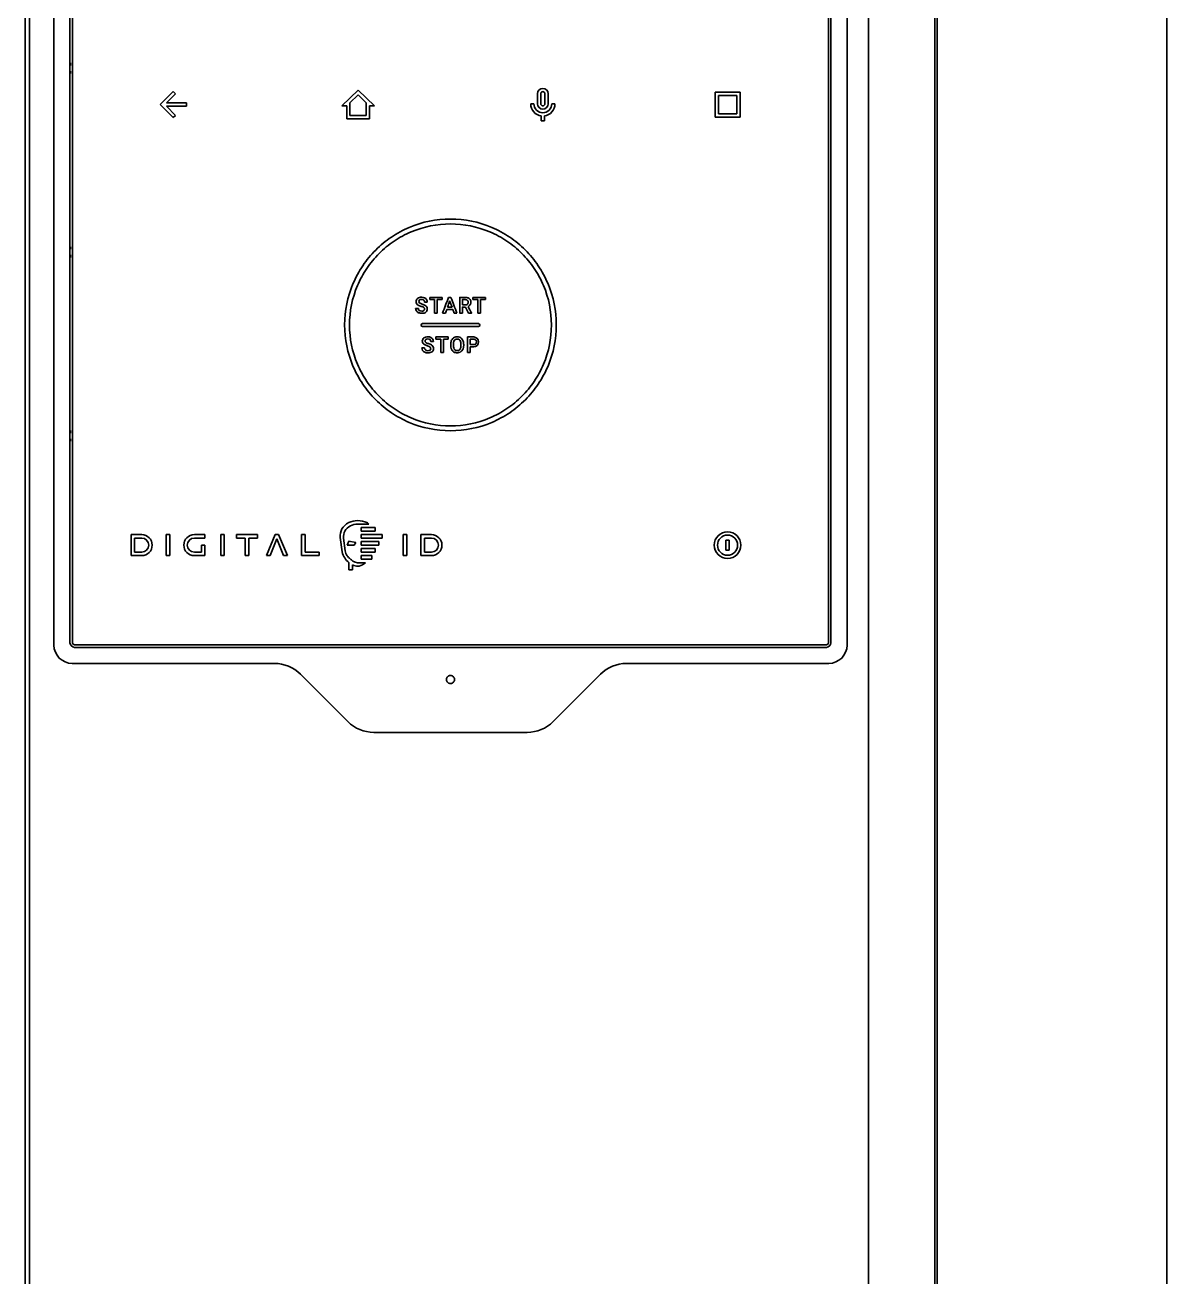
# Model space of a CAD drawing. Extents: x 53 to 4124, y 6244 to 10190.
# Drawn here: x 2214.3 to 2462.8, y 8405.2 to 8677.6 of the extents above; entities that cross this region are included whole.
import ezdxf

# ---------------------------------------------------------------- set-up
doc = ezdxf.new("R2010")
doc.units = 0
doc.header["$LTSCALE"] = 5
doc.layers.add('1', color=7, linetype='CONTINUOUS', true_color=0xffffff)

msp = doc.modelspace()

# ---------------------------------------------------------------- linework, layer by layer
at = {"layer": '1', "color": 7, "linetype": 'Continuous', "lineweight": 35}
for p, q in [((2215.28, 9019.4), (2215.28, 8052.9)), ((2397.86, 9019.4), (2397.86, 8055.9)), ((2412.28, 9019.4), (2412.28, 8055.9)), ((2412.78, 9019.15), (2412.78, 8055.9)), ((2214.28, 8012.25), (2214.28, 9007.57)), ((2462.78, 8919.15), (2462.78, 8206.1)), ((2224.61, 8915.15), (2224.61, 8543.15)), ((2389.11, 8543.15), (2389.11, 8915.15)), ((2220.56, 8542.65), (2220.56, 8737.15)), ((2224.06, 8737.15), (2224.06, 8543.15)), ((2389.66, 8543.15), (2389.66, 8737.15)), ((2393.16, 8737.15), (2393.16, 8542.65)), ((2224.31, 8669.15), (2224.06, 8669.15)), ((2224.06, 8668.9), (2224.31, 8668.9)), ((2224.31, 8667.4), (2224.06, 8667.4)), ((2224.06, 8667.15), (2224.31, 8667.15)), ((2246.54, 8663.09), (2243.69, 8660.24)), ((2245.06, 8660.6), (2247.04, 8662.58)), ((2247.04, 8662.58), (2246.54, 8663.09)), ((2286.76, 8663.38), (2283.23, 8659.97)), ((2284.99, 8660.6), (2286.76, 8662.37)), ((2290.29, 8659.97), (2286.76, 8663.38)), ((2286.76, 8662.37), (2288.52, 8660.6)), ((2325.8, 8662.62), (2325.8, 8660.41)), ((2326.5, 8660.41), (2326.5, 8662.62)), ((2327.41, 8662.62), (2327.41, 8660.41)), ((2328.11, 8660.41), (2328.11, 8662.62)), ((2364.45, 8662.95), (2364.45, 8657.53)), ((2369.87, 8662.95), (2364.45, 8662.95)), ((2369.87, 8657.53), (2369.87, 8662.95)), ((2243.69, 8660.24), (2246.54, 8657.4)), ((2249.38, 8660.6), (2245.06, 8660.6)), ((2245.06, 8659.89), (2249.38, 8659.89)), ((2247.04, 8657.9), (2245.06, 8659.89)), ((2249.38, 8659.89), (2249.38, 8660.6)), ((2283.23, 8659.97), (2284.29, 8659.97)), ((2284.29, 8659.97), (2284.29, 8657.14)), ((2284.99, 8657.85), (2284.99, 8660.6)), ((2288.52, 8660.6), (2288.52, 8657.85)), ((2289.23, 8659.97), (2290.29, 8659.97)), ((2289.23, 8657.14), (2289.23, 8659.97)), ((2324.32, 8660.41), (2325.02, 8660.41)), ((2328.9, 8660.41), (2329.6, 8660.41)), ((2365.15, 8658.23), (2365.15, 8662.25)), ((2365.15, 8662.25), (2369.17, 8662.25)), ((2369.17, 8662.25), (2369.17, 8658.23)), ((2246.54, 8657.4), (2247.04, 8657.9)), ((2284.29, 8657.14), (2289.23, 8657.14)), ((2288.52, 8657.85), (2284.99, 8657.85)), ((2326.61, 8656.71), (2326.61, 8657.79)), ((2327.3, 8657.79), (2327.3, 8656.71)), ((2364.45, 8657.53), (2369.87, 8657.53)), ((2369.17, 8658.23), (2365.15, 8658.23)), ((2327.3, 8656.71), (2326.61, 8656.71)), ((2224.31, 8629.15), (2224.06, 8629.15)), ((2224.06, 8628.9), (2224.31, 8628.9)), ((2224.31, 8627.4), (2224.06, 8627.4)), ((2224.06, 8627.15), (2224.31, 8627.15)), ((2310.56, 8609.68), (2310.56, 8606.27)), ((2311.92, 8609.68), (2310.56, 8609.68)), ((2310.56, 8606.27), (2311.15, 8606.27)), ((2311.15, 8607.53), (2311.92, 8607.53)), ((2311.15, 8606.27), (2311.15, 8607.53)), ((2224.31, 8589.15), (2224.06, 8589.15)), ((2224.06, 8588.9), (2224.31, 8588.9)), ((2224.31, 8587.4), (2224.06, 8587.4)), ((2224.06, 8587.15), (2224.31, 8587.15)), ((2286.66, 8568.97), (2289.12, 8568.97)), ((2287.42, 8568.23), (2287.42, 8567.46)), ((2290.48, 8568.23), (2287.42, 8568.23)), ((2287.42, 8567.46), (2290.48, 8567.46)), ((2289.12, 8568.97), (2288.87, 8569.17)), ((2290.48, 8567.46), (2290.48, 8568.23)), ((2237.37, 8566.68), (2237.37, 8562.1)), ((2239.66, 8566.68), (2237.37, 8566.68)), ((2238.13, 8565.92), (2239.66, 8565.92)), ((2238.13, 8562.86), (2238.13, 8565.92)), ((2245.01, 8562.1), (2245.01, 8566.68)), ((2245.01, 8566.68), (2245.77, 8566.68)), ((2245.77, 8566.68), (2245.77, 8562.1)), ((2251.12, 8566.68), (2253.41, 8566.68)), ((2253.41, 8565.92), (2251.12, 8565.92)), ((2252.65, 8562.86), (2252.65, 8564.39)), ((2252.65, 8564.39), (2253.41, 8564.39)), ((2253.41, 8566.68), (2253.41, 8565.92)), ((2253.41, 8564.39), (2253.41, 8562.1)), ((2256.85, 8562.1), (2256.85, 8566.68)), ((2256.85, 8566.68), (2257.62, 8566.68)), ((2257.62, 8566.68), (2257.62, 8562.1)), ((2260.29, 8566.68), (2260.29, 8565.92)), ((2264.88, 8566.68), (2260.29, 8566.68)), ((2260.29, 8565.92), (2262.2, 8565.92)), ((2262.2, 8565.92), (2262.2, 8562.1)), ((2262.97, 8565.92), (2264.88, 8565.92)), ((2262.97, 8562.1), (2262.97, 8565.92)), ((2264.88, 8565.92), (2264.88, 8566.68)), ((2268.7, 8566.68), (2266.79, 8562.1)), ((2267.65, 8562.1), (2269.08, 8565.73)), ((2269.46, 8566.68), (2268.7, 8566.68)), ((2269.08, 8565.73), (2270.51, 8562.1)), ((2271.37, 8562.1), (2269.46, 8566.68)), ((2274.43, 8566.68), (2274.43, 8562.1)), ((2275.2, 8566.68), (2274.43, 8566.68)), ((2275.2, 8562.86), (2275.2, 8566.68)), ((2282.88, 8566.06), (2283.31, 8562.92)), ((2283.97, 8563.16), (2283.6, 8565.93)), ((2284.75, 8565.25), (2284.37, 8564.39)), ((2284.37, 8564.39), (2285.89, 8564.39)), ((2286.28, 8564.96), (2284.75, 8565.25)), ((2285.89, 8564.39), (2286.28, 8564.96)), ((2287.42, 8566.68), (2287.42, 8565.92)), ((2292.01, 8566.68), (2287.42, 8566.68)), ((2287.42, 8565.92), (2292.01, 8565.92)), ((2287.42, 8565.15), (2287.42, 8564.39)), ((2291.24, 8565.15), (2287.42, 8565.15)), ((2287.42, 8564.39), (2291.24, 8564.39)), ((2291.24, 8564.39), (2291.24, 8565.15)), ((2292.01, 8565.92), (2292.01, 8566.68)), ((2296.59, 8562.1), (2296.59, 8566.68)), ((2296.59, 8566.68), (2297.36, 8566.68)), ((2297.36, 8566.68), (2297.36, 8562.1)), ((2300.42, 8566.68), (2300.42, 8562.1)), ((2302.71, 8566.68), (2300.42, 8566.68)), ((2301.18, 8565.92), (2302.71, 8565.92)), ((2301.18, 8562.86), (2301.18, 8565.92)), ((2366.81, 8563.29), (2366.81, 8565.49)), ((2366.81, 8565.49), (2367.51, 8565.49)), ((2367.51, 8565.49), (2367.51, 8563.29)), ((2237.37, 8562.1), (2239.66, 8562.1)), ((2239.66, 8562.86), (2238.13, 8562.86)), ((2245.77, 8562.1), (2245.01, 8562.1)), ((2251.12, 8562.86), (2252.65, 8562.86)), ((2253.41, 8562.1), (2251.12, 8562.1)), ((2257.62, 8562.1), (2256.85, 8562.1)), ((2262.2, 8562.1), (2262.97, 8562.1)), ((2266.79, 8562.1), (2267.65, 8562.1)), ((2270.51, 8562.1), (2271.37, 8562.1)), ((2274.43, 8562.1), (2278.25, 8562.1)), ((2278.25, 8562.86), (2275.2, 8562.86)), ((2278.25, 8562.1), (2278.25, 8562.86)), ((2287.42, 8563.62), (2287.42, 8562.86)), ((2290.48, 8563.62), (2287.42, 8563.62)), ((2287.42, 8562.86), (2290.48, 8562.86)), ((2287.42, 8562.1), (2287.42, 8561.33)), ((2289.72, 8562.1), (2287.42, 8562.1)), ((2289.72, 8561.33), (2289.72, 8562.1)), ((2290.48, 8562.86), (2290.48, 8563.62)), ((2297.36, 8562.1), (2296.59, 8562.1)), ((2300.42, 8562.1), (2302.71, 8562.1)), ((2302.71, 8562.86), (2301.18, 8562.86)), ((2367.51, 8563.29), (2366.81, 8563.29)), ((2284.75, 8560.58), (2284.75, 8559.04)), ((2284.75, 8559.04), (2285.51, 8559.04)), ((2285.15, 8561.28), (2285.02, 8561.4)), ((2285.51, 8559.04), (2285.51, 8560.12)), ((2288.38, 8560.57), (2286.66, 8560.57)), ((2287.42, 8561.33), (2289.72, 8561.33)), ((2288.16, 8560.38), (2288.38, 8560.57)), ((2225.06, 8542.7), (2388.66, 8542.7)), ((2225.06, 8542.15), (2388.66, 8542.15)), ((2268.55, 8538.65), (2224.56, 8538.65)), ((2389.16, 8538.65), (2345.17, 8538.65)), ((2284.52, 8526), (2274.2, 8536.31)), ((2339.52, 8536.31), (2329.2, 8526)), ((2323.55, 8523.65), (2290.17, 8523.65))]:
    msp.add_line(p, q, dxfattribs=at)
for centre, radius, start, end in [((2311.92, 8608.61), 1.07, 270, 90), ((2224.56, 8542.65), 4, 180, 270), ((2225.06, 8543.15), 1, 180, 270), ((2225.06, 8543.15), 0.45, 180, 270), ((2388.66, 8543.15), 0.45, 270, 0), ((2388.66, 8543.15), 1, 270, 0), ((2389.16, 8542.65), 4, 270, 0), ((2268.55, 8530.65), 8, 45, 90), ((2345.17, 8530.65), 8, 90, 135), ((2306.86, 8535.15), 0.875, 128.9424, 231.0576), ((2306.86, 8535.15), 0.875, 308.9424, 51.0576), ((2290.17, 8531.65), 8, 225, 270), ((2323.55, 8531.65), 8, 270, 315)]:
    msp.add_arc(centre, radius, start, end, dxfattribs=at)
for points in [[(2326.96, 8663.77), (2326.32, 8663.77), (2325.8, 8663.25), (2325.8, 8662.62)], [(2328.11, 8662.62), (2328.11, 8663.25), (2327.6, 8663.77), (2326.96, 8663.77)], [(2326.61, 8657.79), (2325.32, 8657.96), (2324.32, 8659.07), (2324.32, 8660.41)], [(2325.02, 8660.41), (2325.02, 8659.33), (2325.89, 8658.47), (2326.96, 8658.46)], [(2326.96, 8658.46), (2328.03, 8658.47), (2328.9, 8659.33), (2328.9, 8660.41)], [(2329.6, 8660.41), (2329.6, 8659.07), (2328.6, 8657.96), (2327.3, 8657.79)], [(2297.9, 8633.53), (2296.53, 8632.95), (2295.22, 8632.24), (2293.99, 8631.4)], [(2294.58, 8630.53), (2295.75, 8631.32), (2297.01, 8632), (2298.31, 8632.55)], [(2298.31, 8632.55), (2301.02, 8633.7), (2303.89, 8634.28), (2306.86, 8634.28)], [(2306.86, 8634.28), (2309.83, 8634.28), (2312.7, 8633.7), (2315.41, 8632.55)], [(2315.41, 8632.55), (2316.72, 8632), (2317.97, 8631.32), (2319.14, 8630.53)], [(2319.74, 8631.4), (2318.51, 8632.24), (2317.19, 8632.95), (2315.83, 8633.53)], [(2293.99, 8631.4), (2292.77, 8630.58), (2291.62, 8629.63), (2290.58, 8628.59)], [(2291.33, 8627.84), (2292.32, 8628.84), (2293.42, 8629.74), (2294.58, 8630.53)], [(2319.14, 8630.53), (2320.31, 8629.74), (2321.4, 8628.84), (2322.4, 8627.84)], [(2323.15, 8628.59), (2322.1, 8629.63), (2320.96, 8630.58), (2319.74, 8631.4)], [(2290.58, 8628.59), (2289.54, 8627.55), (2288.59, 8626.4), (2287.77, 8625.18)], [(2288.64, 8624.59), (2289.43, 8625.75), (2290.33, 8626.85), (2291.33, 8627.84)], [(2322.4, 8627.84), (2323.39, 8626.85), (2324.29, 8625.75), (2325.08, 8624.59)], [(2325.96, 8625.18), (2325.13, 8626.4), (2324.19, 8627.55), (2323.15, 8628.59)], [(2287.77, 8625.18), (2286.93, 8623.95), (2286.22, 8622.63), (2285.64, 8621.27)], [(2286.62, 8620.86), (2287.17, 8622.16), (2287.85, 8623.41), (2288.64, 8624.59)], [(2325.08, 8624.59), (2325.87, 8623.42), (2326.56, 8622.16), (2327.11, 8620.86)], [(2328.08, 8621.27), (2327.5, 8622.64), (2326.79, 8623.95), (2325.96, 8625.18)], [(2299.84, 8616.62), (2300.01, 8616.52), (2300.23, 8616.43), (2300.5, 8616.34)], [(2300.71, 8616.83), (2300.45, 8616.91), (2300.26, 8616.99), (2300.14, 8617.07)], [(2300.5, 8616.34), (2300.77, 8616.26), (2300.96, 8616.18), (2301.07, 8616.1)], [(2301.35, 8616.56), (2301.19, 8616.66), (2300.98, 8616.75), (2300.71, 8616.83)], [(2301.06, 8617.7), (2301.17, 8617.6), (2301.23, 8617.46), (2301.23, 8617.29)], [(2301.07, 8616.1), (2301.17, 8616.02), (2301.23, 8615.9), (2301.23, 8615.75)], [(2301.66, 8617.82), (2301.55, 8617.98), (2301.41, 8618.11), (2301.22, 8618.2)], [(2301.23, 8617.29), (2301.23, 8617.29), (2301.82, 8617.29), (2301.82, 8617.29)], [(2301.71, 8616.21), (2301.63, 8616.34), (2301.51, 8616.46), (2301.35, 8616.56)], [(2301.82, 8617.29), (2301.82, 8617.48), (2301.76, 8617.66), (2301.66, 8617.82)], [(2302.34, 8618.28), (2302.34, 8618.12), (2302.34, 8617.96), (2302.34, 8617.8)], [(2305.04, 8618.28), (2304.14, 8618.28), (2303.24, 8618.28), (2302.34, 8618.28)], [(2302.34, 8617.8), (2302.69, 8617.8), (2303.04, 8617.8), (2303.39, 8617.8)], [(2303.39, 8617.8), (2303.39, 8616.83), (2303.39, 8615.85), (2303.39, 8614.87)], [(2303.98, 8617.8), (2304.33, 8617.8), (2304.69, 8617.8), (2305.04, 8617.8)], [(2303.98, 8614.87), (2303.98, 8615.85), (2303.98, 8616.83), (2303.98, 8617.8)], [(2305.04, 8617.8), (2305.04, 8617.96), (2305.04, 8618.12), (2305.04, 8618.28)], [(2306.43, 8618.28), (2306, 8617.15), (2305.57, 8616.01), (2305.14, 8614.87)], [(2306.2, 8616.14), (2306.36, 8616.62), (2306.53, 8617.09), (2306.69, 8617.56)], [(2307.19, 8616.14), (2306.86, 8616.14), (2306.53, 8616.14), (2306.2, 8616.14)], [(2306.96, 8618.28), (2306.78, 8618.28), (2306.61, 8618.28), (2306.43, 8618.28)], [(2306.69, 8617.56), (2306.86, 8617.09), (2307.02, 8616.62), (2307.19, 8616.14)], [(2308.25, 8614.87), (2307.82, 8616.01), (2307.39, 8617.15), (2306.96, 8618.28)], [(2310.13, 8616.18), (2310.13, 8616.18), (2310.81, 8614.87), (2310.81, 8614.87)], [(2311.44, 8614.9), (2311.44, 8614.91), (2310.68, 8616.32), (2310.68, 8616.32)], [(2311.75, 8618.28), (2311.75, 8618.12), (2311.75, 8617.96), (2311.75, 8617.8)], [(2314.45, 8618.28), (2313.55, 8618.28), (2312.65, 8618.28), (2311.75, 8618.28)], [(2311.75, 8617.8), (2312.1, 8617.8), (2312.45, 8617.8), (2312.8, 8617.8)], [(2312.8, 8617.8), (2312.8, 8616.83), (2312.8, 8615.85), (2312.8, 8614.87)], [(2313.39, 8617.8), (2313.74, 8617.8), (2314.09, 8617.8), (2314.45, 8617.8)], [(2313.39, 8614.87), (2313.39, 8615.85), (2313.39, 8616.83), (2313.39, 8617.8)], [(2314.45, 8617.8), (2314.45, 8617.96), (2314.45, 8618.12), (2314.45, 8618.28)], [(2299.27, 8615.9), (2299.27, 8615.69), (2299.33, 8615.5), (2299.45, 8615.34)], [(2299.87, 8615.9), (2299.87, 8615.9), (2299.27, 8615.9), (2299.27, 8615.9)], [(2299.45, 8615.34), (2299.56, 8615.18), (2299.72, 8615.06), (2299.93, 8614.96)], [(2300.06, 8615.45), (2299.93, 8615.56), (2299.87, 8615.71), (2299.87, 8615.9)], [(2301.23, 8615.75), (2301.23, 8615.61), (2301.18, 8615.5), (2301.07, 8615.42)], [(2303.39, 8614.87), (2303.59, 8614.87), (2303.78, 8614.87), (2303.98, 8614.87)], [(2305.14, 8614.87), (2305.35, 8614.87), (2305.55, 8614.87), (2305.76, 8614.87)], [(2305.76, 8614.87), (2305.85, 8615.14), (2305.94, 8615.4), (2306.03, 8615.67)], [(2306.03, 8615.67), (2306.47, 8615.67), (2306.91, 8615.67), (2307.35, 8615.67)], [(2307.35, 8615.67), (2307.45, 8615.4), (2307.54, 8615.14), (2307.63, 8614.87)], [(2307.63, 8614.87), (2307.84, 8614.87), (2308.04, 8614.87), (2308.25, 8614.87)], [(2312.8, 8614.87), (2312.99, 8614.87), (2313.19, 8614.87), (2313.39, 8614.87)], [(2301.19, 8608.02), (2301.35, 8607.91), (2301.57, 8607.82), (2301.85, 8607.74)], [(2302.06, 8608.23), (2301.8, 8608.3), (2301.61, 8608.39), (2301.49, 8608.47)], [(2302.7, 8607.96), (2302.54, 8608.06), (2302.33, 8608.15), (2302.06, 8608.23)], [(2302.41, 8609.1), (2302.52, 8609), (2302.57, 8608.86), (2302.57, 8608.68)], [(2303, 8609.22), (2302.9, 8609.38), (2302.75, 8609.51), (2302.57, 8609.59)], [(2302.57, 8608.68), (2302.57, 8608.68), (2303.16, 8608.68), (2303.16, 8608.68)], [(2303.05, 8607.61), (2302.98, 8607.74), (2302.86, 8607.86), (2302.7, 8607.96)], [(2303.16, 8608.68), (2303.16, 8608.88), (2303.11, 8609.06), (2303, 8609.22)], [(2303.68, 8609.68), (2303.68, 8609.52), (2303.68, 8609.36), (2303.68, 8609.2)], [(2306.39, 8609.68), (2305.49, 8609.68), (2304.59, 8609.68), (2303.68, 8609.68)], [(2303.68, 8609.2), (2304.04, 8609.2), (2304.39, 8609.2), (2304.74, 8609.2)], [(2304.74, 8609.2), (2304.74, 8608.22), (2304.74, 8607.25), (2304.74, 8606.27)], [(2305.32, 8609.2), (2305.68, 8609.2), (2306.03, 8609.2), (2306.39, 8609.2)], [(2305.32, 8606.27), (2305.32, 8607.25), (2305.32, 8608.22), (2305.32, 8609.2)], [(2306.39, 8609.2), (2306.39, 8609.36), (2306.39, 8609.52), (2306.39, 8609.68)], [(2300.62, 8607.3), (2300.62, 8607.09), (2300.68, 8606.9), (2300.79, 8606.74)], [(2301.21, 8607.3), (2301.21, 8607.3), (2300.62, 8607.3), (2300.62, 8607.3)], [(2300.79, 8606.74), (2300.91, 8606.58), (2301.07, 8606.45), (2301.27, 8606.36)], [(2301.4, 8606.85), (2301.28, 8606.96), (2301.21, 8607.11), (2301.21, 8607.3)], [(2301.85, 8607.74), (2302.12, 8607.66), (2302.31, 8607.58), (2302.42, 8607.49)], [(2302.42, 8607.49), (2302.52, 8607.41), (2302.57, 8607.3), (2302.57, 8607.15)], [(2302.57, 8607.15), (2302.57, 8607.01), (2302.52, 8606.9), (2302.42, 8606.82)], [(2304.74, 8606.27), (2304.93, 8606.27), (2305.13, 8606.27), (2305.32, 8606.27)], [(2285.64, 8603.34), (2286.22, 8601.98), (2286.93, 8600.66), (2287.77, 8599.43)], [(2288.64, 8600.02), (2287.85, 8601.2), (2287.17, 8602.46), (2286.62, 8603.76)], [(2291.33, 8596.77), (2290.33, 8597.77), (2289.43, 8598.86), (2288.64, 8600.02)], [(2325.08, 8600.02), (2324.29, 8598.86), (2323.39, 8597.77), (2322.4, 8596.77)], [(2287.77, 8599.43), (2288.59, 8598.21), (2289.54, 8597.07), (2290.58, 8596.02)], [(2323.15, 8596.02), (2324.19, 8597.07), (2325.13, 8598.21), (2325.96, 8599.43)], [(2290.58, 8596.02), (2291.62, 8594.98), (2292.77, 8594.04), (2293.99, 8593.21)], [(2294.58, 8594.09), (2293.41, 8594.88), (2292.32, 8595.78), (2291.33, 8596.77)], [(2322.4, 8596.77), (2321.4, 8595.78), (2320.31, 8594.88), (2319.14, 8594.09)], [(2319.74, 8593.21), (2320.96, 8594.04), (2322.1, 8594.98), (2323.15, 8596.02)], [(2293.99, 8593.21), (2295.22, 8592.38), (2296.53, 8591.67), (2297.9, 8591.09)], [(2298.31, 8592.06), (2297.01, 8592.61), (2295.75, 8593.3), (2294.58, 8594.09)], [(2319.14, 8594.09), (2317.97, 8593.3), (2316.72, 8592.61), (2315.41, 8592.06)], [(2315.83, 8591.09), (2317.19, 8591.67), (2318.51, 8592.38), (2319.74, 8593.21)], [(2297.9, 8591.09), (2300.74, 8589.89), (2303.75, 8589.28), (2306.86, 8589.28)], [(2306.86, 8589.28), (2309.97, 8589.28), (2312.99, 8589.89), (2315.83, 8591.09)], [(2284.72, 8569.28), (2283.42, 8568.62), (2282.7, 8567.36), (2282.88, 8566.06)], [(2283.6, 8565.93), (2283.46, 8567.02), (2284.04, 8568.03), (2285.09, 8568.59)], [(2286.66, 8569.74), (2285.96, 8569.74), (2285.32, 8569.58), (2284.72, 8569.28)], [(2285.09, 8568.59), (2285.57, 8568.84), (2286.09, 8568.97), (2286.66, 8568.97)], [(2288.66, 8569.28), (2288.07, 8569.58), (2287.35, 8569.74), (2286.66, 8569.74)], [(2288.87, 8569.17), (2288.8, 8569.21), (2288.73, 8569.24), (2288.66, 8569.28)], [(2251.12, 8565.92), (2250.28, 8565.92), (2249.59, 8565.23), (2249.59, 8564.39)], [(2249.59, 8564.39), (2249.59, 8563.54), (2250.28, 8562.86), (2251.12, 8562.86)], [(2284.4, 8562.05), (2284.16, 8562.34), (2284.01, 8562.8), (2283.97, 8563.16)], [(2285.02, 8561.4), (2284.79, 8561.6), (2284.58, 8561.82), (2284.4, 8562.05)], [(2286.66, 8560.57), (2285.9, 8560.57), (2285.16, 8561.27), (2285.15, 8561.28)]]:
    msp.add_open_spline(points, degree=3, dxfattribs=at)
for points, knots in [([(2326.5, 8662.62), (2326.5, 8662.87), (2326.71, 8663.07), (2327.21, 8663.07), (2327.41, 8662.87), (2327.41, 8662.62)], [0, 0, 0, 0, 0.5, 0.5, 1, 1, 1, 1]), ([(2325.8, 8660.41), (2325.8, 8659.77), (2326.32, 8659.25), (2327.6, 8659.25), (2328.11, 8659.77), (2328.11, 8660.41)], [0, 0, 0, 0, 0.5, 0.5, 1, 1, 1, 1]), ([(2327.41, 8660.41), (2327.41, 8660.16), (2327.21, 8659.95), (2326.71, 8659.95), (2326.5, 8660.16), (2326.5, 8660.41)], [0, 0, 0, 0, 0.5, 0.5, 1, 1, 1, 1]), ([(2315.83, 8633.53), (2312.99, 8634.73), (2309.97, 8635.34), (2303.75, 8635.34), (2300.74, 8634.73), (2297.9, 8633.53)], [0, 0, 0, 0, 0.5, 0.5, 1, 1, 1, 1]), ([(2285.64, 8603.34), (2284.44, 8606.18), (2283.83, 8609.2), (2283.83, 8615.42), (2284.44, 8618.43), (2285.64, 8621.27)], [0, 0, 0, 0, 0.5, 0.5, 1, 1, 1, 1]), ([(2285.64, 8621.27), (2284.44, 8618.43), (2283.83, 8615.42), (2283.83, 8609.2), (2284.44, 8606.18), (2285.64, 8603.34)], [0, 0, 0, 0, 0.5, 0.5, 1, 1, 1, 1]), ([(2286.62, 8620.86), (2285.47, 8618.15), (2284.89, 8615.27), (2284.89, 8609.34), (2285.47, 8606.46), (2286.62, 8603.76)], [0, 0, 0, 0, 0.5, 0.5, 1, 1, 1, 1]), ([(2286.62, 8603.76), (2285.47, 8606.46), (2284.89, 8609.34), (2284.89, 8615.27), (2285.47, 8618.15), (2286.62, 8620.86)], [0, 0, 0, 0, 0.5, 0.5, 1, 1, 1, 1]), ([(2327.11, 8620.86), (2328.25, 8618.15), (2328.83, 8615.27), (2328.83, 8609.34), (2328.25, 8606.47), (2327.11, 8603.76), (2327.11, 8603.76), (2327.11, 8603.76), (2327.11, 8603.76), (2326.56, 8602.45), (2325.87, 8601.2), (2325.08, 8600.02)], [0, 0, 0, 0, 0.25, 0.25, 0.5, 0.5, 0.5, 0.75, 0.75, 0.75, 1, 1, 1, 1]), ([(2325.96, 8599.43), (2326.79, 8600.66), (2327.5, 8601.98), (2328.08, 8603.34), (2328.08, 8603.34), (2328.08, 8603.34), (2328.08, 8603.34), (2329.28, 8606.18), (2329.89, 8609.2), (2329.89, 8615.42), (2329.28, 8618.43), (2328.08, 8621.27)], [0, 0, 0, 0, 0.25, 0.25, 0.25, 0.5, 0.5, 0.5, 0.75, 0.75, 1, 1, 1, 1]), ([(2299.71, 8618.06), (2299.49, 8617.88), (2299.38, 8617.66), (2299.38, 8617.38), (2299.38, 8617.07), (2299.53, 8616.81), (2299.84, 8616.62)], [0, 0, 0, 0, 0.5, 0.5, 0.5, 1, 1, 1, 1]), ([(2301.22, 8618.2), (2301.03, 8618.28), (2300.82, 8618.33), (2300.59, 8618.33), (2300.23, 8618.33), (2299.94, 8618.24), (2299.71, 8618.06)], [0, 0, 0, 0, 0.5, 0.5, 0.5, 1, 1, 1, 1]), ([(2300.14, 8617.07), (2300.03, 8617.16), (2299.97, 8617.26), (2299.97, 8617.53), (2300.02, 8617.65), (2300.13, 8617.73)], [0, 0, 0, 0, 0.5, 0.5, 1, 1, 1, 1]), ([(2300.13, 8617.73), (2300.24, 8617.81), (2300.39, 8617.85), (2300.79, 8617.85), (2300.95, 8617.8), (2301.06, 8617.7)], [0, 0, 0, 0, 0.5, 0.5, 1, 1, 1, 1]), ([(2301.49, 8615.08), (2301.71, 8615.25), (2301.82, 8615.47), (2301.82, 8615.76), (2301.82, 8615.93), (2301.78, 8616.08), (2301.71, 8616.21)], [0, 0, 0, 0, 0.5, 0.5, 0.5, 1, 1, 1, 1]), ([(2310.68, 8616.32), (2310.79, 8616.37), (2310.98, 8616.49), (2311.16, 8616.69), (2311.25, 8616.88), (2311.28, 8617.02), (2311.3, 8617.14), (2311.3, 8617.22), (2311.3, 8617.36), (2311.28, 8617.53), (2311.22, 8617.72), (2311.06, 8617.98), (2310.8, 8618.16), (2310.5, 8618.24), (2310.33, 8618.27), (2310.22, 8618.28), (2310.15, 8618.28), (2310.06, 8618.28), (2310.07, 8618.28), (2310.04, 8618.28), (2309.94, 8618.28), (2309.73, 8618.28), (2309.47, 8618.28), (2309.22, 8618.28), (2309.01, 8618.28), (2308.87, 8618.27), (2308.87, 8618.31), (2308.87, 8617.95), (2308.87, 8617.18), (2308.87, 8616.14), (2308.87, 8615.31), (2308.87, 8614.97), (2308.87, 8614.86), (2308.88, 8614.88), (2308.92, 8614.87), (2309.02, 8614.87), (2309.18, 8614.87), (2309.35, 8614.87), (2309.46, 8614.88), (2309.47, 8614.86), (2309.47, 8614.96), (2309.47, 8615.24), (2309.47, 8615.73), (2309.47, 8616.09), (2309.47, 8616.18), (2309.46, 8616.19), (2309.51, 8616.18), (2309.73, 8616.18), (2310.02, 8616.18), (2310.13, 8616.18), (2310.13, 8616.18)], [0, 0, 0, 0, 0.0625, 0.125, 0.15625, 0.1875, 0.203125, 0.21875, 0.234375, 0.25, 0.28125, 0.3125, 0.375, 0.40625, 0.421875, 0.429688, 0.4375, 0.445312, 0.449219, 0.453125, 0.46875, 0.484375, 0.5, 0.515625, 0.53125, 0.546875, 0.5625, 0.578125, 0.59375, 0.625, 0.640625, 0.65625, 0.664062, 0.671875, 0.6875, 0.703125, 0.71875, 0.75, 0.765625, 0.78125, 0.796875, 0.8125, 0.84375, 0.875, 0.882812, 0.890625, 0.90625, 0.9375, 0.96875, 1, 1, 1, 1]), ([(2309.47, 8616.66), (2309.47, 8616.71), (2309.47, 8616.86), (2309.47, 8617.08), (2309.47, 8617.31), (2309.47, 8617.48), (2309.46, 8617.64), (2309.47, 8617.73), (2309.45, 8617.82), (2309.55, 8617.79), (2309.65, 8617.81), (2309.85, 8617.8), (2310.03, 8617.81), (2310.3, 8617.79), (2310.48, 8617.73), (2310.57, 8617.63)], [0, 0, 0, 0, 0.061799, 0.203903, 0.285429, 0.363723, 0.430995, 0.478473, 0.499341, 0.519314, 0.576403, 0.64918, 0.772034, 0.821351, 1, 1, 1, 1]), ([(2310.57, 8617.63), (2310.64, 8617.56), (2310.72, 8617.36), (2310.72, 8617.07), (2310.58, 8616.82), (2310.37, 8616.69), (2310.18, 8616.66), (2309.88, 8616.66), (2309.66, 8616.66), (2309.47, 8616.66)], [0, 0, 0, 0, 0.145213, 0.307267, 0.427273, 0.55247, 0.667703, 0.708363, 1, 1, 1, 1]), ([(2299.93, 8614.96), (2300.13, 8614.87), (2300.36, 8614.83), (2300.61, 8614.83), (2300.98, 8614.83), (2301.28, 8614.91), (2301.49, 8615.08)], [0, 0, 0, 0, 0.5, 0.5, 0.5, 1, 1, 1, 1]), ([(2301.07, 8615.42), (2300.97, 8615.34), (2300.81, 8615.3), (2300.61, 8615.3), (2300.37, 8615.3), (2300.19, 8615.35), (2300.06, 8615.45)], [0, 0, 0, 0, 0.5, 0.5, 0.5, 1, 1, 1, 1]), ([(2310.81, 8614.87), (2310.81, 8614.87), (2310.89, 8614.87), (2311.13, 8614.87), (2311.32, 8614.87), (2311.42, 8614.87), (2311.45, 8614.87), (2311.44, 8614.87), (2311.44, 8614.88), (2311.44, 8614.89), (2311.44, 8614.9), (2311.44, 8614.9)], [0, 0, 0, 0, 0.126528, 0.253056, 0.379585, 0.442849, 0.506113, 0.569377, 0.632641, 0.759169, 1, 1, 1, 1]), ([(2312.93, 8611.98), (2312.93, 8611.98), (2300.79, 8611.98), (2300.79, 8611.98), (2300.63, 8611.98), (2300.49, 8612.11), (2300.49, 8612.44), (2300.63, 8612.58), (2300.79, 8612.58), (2300.79, 8612.58), (2312.93, 8612.58), (2312.93, 8612.58), (2313.1, 8612.58), (2313.23, 8612.44), (2313.23, 8612.11), (2313.1, 8611.98), (2312.93, 8611.98)], [0, 0, 0, 0, 0.166667, 0.166667, 0.166667, 0.333333, 0.333333, 0.5, 0.5, 0.5, 0.666667, 0.666667, 0.666667, 0.833333, 0.833333, 1, 1, 1, 1]), ([(2301.06, 8609.46), (2300.84, 8609.28), (2300.73, 8609.05), (2300.73, 8608.78), (2300.73, 8608.46), (2300.88, 8608.21), (2301.19, 8608.02)], [0, 0, 0, 0, 0.5, 0.5, 0.5, 1, 1, 1, 1]), ([(2302.57, 8609.59), (2302.38, 8609.68), (2302.17, 8609.72), (2301.93, 8609.72), (2301.58, 8609.72), (2301.29, 8609.63), (2301.06, 8609.46)], [0, 0, 0, 0, 0.5, 0.5, 0.5, 1, 1, 1, 1]), ([(2301.49, 8608.47), (2301.38, 8608.55), (2301.32, 8608.66), (2301.32, 8608.93), (2301.37, 8609.04), (2301.48, 8609.13)], [0, 0, 0, 0, 0.5, 0.5, 1, 1, 1, 1]), ([(2301.48, 8609.13), (2301.58, 8609.21), (2301.74, 8609.25), (2302.14, 8609.25), (2302.3, 8609.2), (2302.41, 8609.1)], [0, 0, 0, 0, 0.5, 0.5, 1, 1, 1, 1]), ([(2309.73, 8607.88), (2309.73, 8607.81), (2309.72, 8607.55), (2309.63, 8607.11), (2309.36, 8606.64), (2308.94, 8606.32), (2308.44, 8606.2), (2307.87, 8606.24), (2307.3, 8606.57), (2306.99, 8607.12), (2306.91, 8607.57), (2306.9, 8607.8), (2306.9, 8607.9), (2306.9, 8607.97), (2306.9, 8608.05), (2306.9, 8608.21), (2306.93, 8608.6), (2307.12, 8609.12), (2307.53, 8609.54), (2308.03, 8609.73), (2308.59, 8609.74), (2309.13, 8609.53), (2309.46, 8609.15), (2309.64, 8608.75), (2309.71, 8608.42), (2309.72, 8608.19), (2309.73, 8608.07), (2309.73, 8608), (2309.73, 8607.94), (2309.73, 8607.89), (2309.73, 8607.88)], [0, 0, 0, 0, 0.021059, 0.078556, 0.13006, 0.178701, 0.228743, 0.280075, 0.344903, 0.413357, 0.461147, 0.479172, 0.481256, 0.491649, 0.498753, 0.504563, 0.54023, 0.613055, 0.662221, 0.711124, 0.768361, 0.82295, 0.877342, 0.91304, 0.951306, 0.977088, 0.981506, 0.986293, 0.997629, 1, 1, 1, 1]), ([(2309.13, 8608.06), (2309.13, 8608.12), (2309.13, 8608.32), (2309.08, 8608.68), (2308.85, 8609.09), (2308.44, 8609.25), (2308.07, 8609.23), (2307.65, 8608.97), (2307.51, 8608.51), (2307.49, 8608.17), (2307.49, 8608.07), (2307.49, 8608), (2307.49, 8607.92), (2307.49, 8607.76), (2307.51, 8607.48), (2307.63, 8607.06), (2307.99, 8606.72), (2308.42, 8606.69), (2308.77, 8606.82), (2308.99, 8607.08), (2309.1, 8607.41), (2309.13, 8607.68), (2309.13, 8607.85), (2309.13, 8607.93), (2309.13, 8607.99), (2309.13, 8608.05), (2309.13, 8608.06), (2309.13, 8608.06)], [0, 0, 0, 0, 0.025207, 0.090409, 0.159516, 0.222596, 0.273091, 0.319538, 0.430742, 0.466594, 0.469687, 0.478513, 0.497942, 0.504578, 0.546492, 0.625072, 0.689362, 0.756048, 0.8033, 0.852166, 0.899918, 0.957492, 0.973659, 0.975008, 0.993763, 0.999859, 1, 1, 1, 1]), ([(2311.15, 8608.01), (2311.15, 8608.06), (2311.15, 8608.22), (2311.15, 8608.45), (2311.15, 8608.69), (2311.15, 8608.87), (2311.14, 8609.03), (2311.16, 8609.12), (2311.13, 8609.21), (2311.2, 8609.19), (2311.28, 8609.2), (2311.41, 8609.2), (2311.61, 8609.2), (2311.8, 8609.2), (2312.08, 8609.19), (2312.26, 8609.11), (2312.36, 8609.01)], [0, 0, 0, 0, 0.0602, 0.198629, 0.278045, 0.354314, 0.419845, 0.466096, 0.486423, 0.498331, 0.535648, 0.589494, 0.649735, 0.783642, 0.828134, 1, 1, 1, 1]), ([(2312.36, 8609.01), (2312.43, 8608.93), (2312.52, 8608.73), (2312.51, 8608.42), (2312.38, 8608.17), (2312.16, 8608.04), (2311.97, 8608.01), (2311.63, 8608.01), (2311.37, 8608.01), (2311.15, 8608.01)], [0, 0, 0, 0, 0.142564, 0.299845, 0.413366, 0.530142, 0.64152, 0.682762, 1, 1, 1, 1]), ([(2301.27, 8606.36), (2301.48, 8606.27), (2301.71, 8606.22), (2301.95, 8606.22), (2302.33, 8606.22), (2302.62, 8606.31), (2302.84, 8606.48)], [0, 0, 0, 0, 0.5, 0.5, 0.5, 1, 1, 1, 1]), ([(2302.42, 8606.82), (2302.32, 8606.73), (2302.16, 8606.69), (2301.95, 8606.69), (2301.72, 8606.69), (2301.53, 8606.74), (2301.4, 8606.85)], [0, 0, 0, 0, 0.5, 0.5, 0.5, 1, 1, 1, 1]), ([(2302.84, 8606.48), (2303.06, 8606.64), (2303.17, 8606.87), (2303.17, 8607.15), (2303.17, 8607.33), (2303.13, 8607.48), (2303.05, 8607.61)], [0, 0, 0, 0, 0.5, 0.5, 0.5, 1, 1, 1, 1]), ([(2315.41, 8592.06), (2312.7, 8590.92), (2309.83, 8590.34), (2303.89, 8590.34), (2301.02, 8590.92), (2298.31, 8592.06)], [0, 0, 0, 0, 0.5, 0.5, 1, 1, 1, 1]), ([(2367.16, 8567.29), (2365.56, 8567.29), (2364.26, 8565.99), (2364.26, 8562.79), (2365.56, 8561.49), (2368.76, 8561.49), (2370.06, 8562.79), (2370.06, 8565.99), (2368.76, 8567.29), (2367.16, 8567.29)], [0, 0, 0, 0, 0.25, 0.25, 0.5, 0.5, 0.75, 0.75, 1, 1, 1, 1]), ([(2239.66, 8562.1), (2240.92, 8562.1), (2241.95, 8563.12), (2241.95, 8565.66), (2240.92, 8566.68), (2239.66, 8566.68)], [0, 0, 0, 0, 0.5, 0.5, 1, 1, 1, 1]), ([(2239.66, 8565.92), (2240.5, 8565.92), (2241.19, 8565.23), (2241.19, 8563.54), (2240.5, 8562.86), (2239.66, 8562.86)], [0, 0, 0, 0, 0.5, 0.5, 1, 1, 1, 1]), ([(2251.12, 8562.1), (2249.86, 8562.1), (2248.83, 8563.12), (2248.83, 8565.66), (2249.86, 8566.68), (2251.12, 8566.68)], [0, 0, 0, 0, 0.5, 0.5, 1, 1, 1, 1]), ([(2302.71, 8562.1), (2303.97, 8562.1), (2305, 8563.12), (2305, 8565.66), (2303.97, 8566.68), (2302.71, 8566.68)], [0, 0, 0, 0, 0.5, 0.5, 1, 1, 1, 1]), ([(2302.71, 8565.92), (2303.55, 8565.92), (2304.24, 8565.23), (2304.24, 8563.54), (2303.55, 8562.86), (2302.71, 8562.86)], [0, 0, 0, 0, 0.5, 0.5, 1, 1, 1, 1]), ([(2367.16, 8562.19), (2365.95, 8562.19), (2364.96, 8563.18), (2364.96, 8565.6), (2365.95, 8566.58), (2368.37, 8566.58), (2369.35, 8565.6), (2369.35, 8563.18), (2368.37, 8562.19), (2367.16, 8562.19)], [0, 0, 0, 0, 0.25, 0.25, 0.5, 0.5, 0.75, 0.75, 1, 1, 1, 1]), ([(2283.31, 8562.92), (2283.37, 8562.48), (2283.55, 8561.96), (2283.84, 8561.59), (2284.08, 8561.28), (2284.41, 8560.86), (2284.75, 8560.58)], [0, 0, 0, 0, 0.5, 0.5, 0.5, 1, 1, 1, 1]), ([(2285.51, 8560.12), (2285.91, 8559.91), (2286.35, 8559.8), (2286.66, 8559.8), (2287.07, 8559.8), (2287.58, 8559.99), (2288.16, 8560.38)], [0, 0, 0, 0, 0.5, 0.5, 0.5, 1, 1, 1, 1]), ([(2307.41, 8535.83), (2307.37, 8535.86), (2307.33, 8535.89), (2307.27, 8535.93), (2307.24, 8535.94), (2307.2, 8535.96), (2307.18, 8535.97), (2307.11, 8535.99), (2307.06, 8536.01), (2306.99, 8536.02), (2306.96, 8536.02), (2306.91, 8536.03), (2306.89, 8536.03), (2306.81, 8536.03), (2306.76, 8536.02), (2306.69, 8536.01), (2306.66, 8536.01), (2306.62, 8535.99), (2306.59, 8535.99), (2306.52, 8535.96), (2306.48, 8535.94), (2306.41, 8535.9), (2306.39, 8535.89), (2306.35, 8535.86), (2306.33, 8535.85), (2306.31, 8535.83)], [0, 0, 0, 0, 0.125, 0.125, 0.1875, 0.1875, 0.25, 0.25, 0.375, 0.375, 0.4375, 0.4375, 0.5, 0.5, 0.625, 0.625, 0.6875, 0.6875, 0.75, 0.75, 0.875, 0.875, 0.9375, 0.9375, 1, 1, 1, 1]), ([(2306.31, 8534.47), (2306.35, 8534.44), (2306.39, 8534.41), (2306.46, 8534.38), (2306.48, 8534.36), (2306.52, 8534.34), (2306.55, 8534.34), (2306.62, 8534.31), (2306.66, 8534.3), (2306.74, 8534.29), (2306.76, 8534.28), (2306.81, 8534.28), (2306.84, 8534.28), (2306.91, 8534.28), (2306.96, 8534.28), (2307.03, 8534.29), (2307.06, 8534.3), (2307.11, 8534.31), (2307.13, 8534.32), (2307.2, 8534.34), (2307.24, 8534.36), (2307.31, 8534.4), (2307.33, 8534.41), (2307.37, 8534.44), (2307.39, 8534.46), (2307.41, 8534.47)], [0, 0, 0, 0, 0.125, 0.125, 0.1875, 0.1875, 0.25, 0.25, 0.375, 0.375, 0.4375, 0.4375, 0.5, 0.5, 0.625, 0.625, 0.6875, 0.6875, 0.75, 0.75, 0.875, 0.875, 0.9375, 0.9375, 1, 1, 1, 1])]:
    msp.add_open_spline(points, degree=3, knots=knots, dxfattribs=at)

doc.saveas('drawing.dxf')
